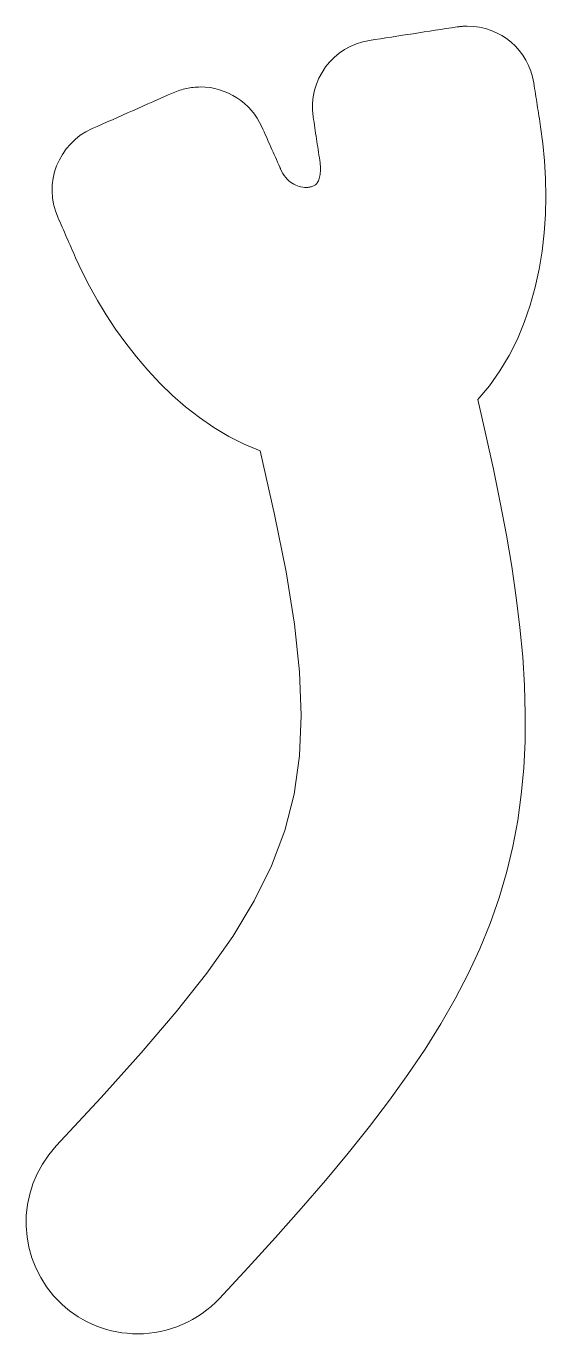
# Model space of a CAD drawing. Header units: inches. Extents: x 6 to 6.52, y -4.87 to -3.57.
import ezdxf

# ---------------------------------------------------------------- set-up
doc = ezdxf.new("R2010")
doc.units = ezdxf.units.IN
doc.header["$MEASUREMENT"] = 0
doc.layers.add('Layer 1', color=7, linetype='Continuous')

msp = doc.modelspace()

# ---------------------------------------------------------------- linework, layer by layer
at = {"layer": 'Layer 1', "lineweight": 0}
msp.add_lwpolyline([(6.5149, -3.6685), (6.5145, -3.6658), (6.514, -3.663), (6.5136, -3.6603), (6.5132, -3.6575), (6.5128, -3.6548), (6.5123, -3.652), (6.5119, -3.6493), (6.5115, -3.6466), (6.511, -3.6438), (6.5106, -3.6411), (6.5102, -3.6383), (6.5098, -3.6356), (6.5093, -3.6329), (6.5089, -3.6301), (6.5085, -3.6274), (6.508, -3.6246), (6.5068, -3.6186), (6.5051, -3.6128), (6.5029, -3.6072), (6.5002, -3.6019), (6.4971, -3.5969), (6.4936, -3.5922), (6.4897, -3.5879), (6.4854, -3.5839), (6.4809, -3.5803), (6.476, -3.5772), (6.4708, -3.5744), (6.4654, -3.5721), (6.4598, -3.5703), (6.4539, -3.569), (6.4479, -3.5681), (6.4417, -3.5679), (6.4411, -3.5679), (6.4404, -3.5679), (6.4398, -3.5679), (6.4392, -3.5679), (6.4385, -3.5679), (6.4379, -3.568), (6.4372, -3.568), (6.4366, -3.5681), (6.436, -3.5681), (6.4353, -3.5682), (6.4347, -3.5682), (6.434, -3.5683), (6.4334, -3.5684), (6.4328, -3.5685), (6.4321, -3.5685), (6.4315, -3.5686), (6.426, -3.5695), (6.4206, -3.5703), (6.4151, -3.5712), (6.4096, -3.572), (6.4042, -3.5728), (6.3987, -3.5737), (6.3932, -3.5745), (6.3878, -3.5754), (6.3823, -3.5762), (6.3769, -3.577), (6.3714, -3.5779), (6.3659, -3.5787), (6.3605, -3.5795), (6.355, -3.5804), (6.3495, -3.5812), (6.3441, -3.5821), (6.3374, -3.5834), (6.331, -3.5855), (6.3249, -3.5881), (6.3191, -3.5912), (6.3138, -3.5949), (6.3088, -3.5991), (6.3043, -3.6037), (6.3002, -3.6086), (6.2967, -3.614), (6.2936, -3.6197), (6.2911, -3.6257), (6.2892, -3.6319), (6.2879, -3.6383), (6.2872, -3.6449), (6.2872, -3.6516), (6.2878, -3.6584), (6.2883, -3.6611), (6.2887, -3.6639), (6.2891, -3.6666), (6.2895, -3.6694), (6.2899, -3.6721), (6.2903, -3.6748), (6.2907, -3.6776), (6.2911, -3.6803), (6.2915, -3.683), (6.292, -3.6858), (6.2924, -3.6885), (6.2928, -3.6912), (6.2932, -3.694), (6.2936, -3.6967), (6.294, -3.6995), (6.2944, -3.7022), (6.2947, -3.7041), (6.2949, -3.706), (6.295, -3.7078), (6.2951, -3.7096), (6.2951, -3.7113), (6.2951, -3.7129), (6.2949, -3.7145), (6.2948, -3.716), (6.2946, -3.7174), (6.2943, -3.7188), (6.2939, -3.72), (6.2935, -3.7212), (6.2931, -3.7223), (6.2926, -3.7233), (6.292, -3.7242), (6.2914, -3.725), (6.2908, -3.7256), (6.2902, -3.7262), (6.2895, -3.7266), (6.2888, -3.7271), (6.2881, -3.7274), (6.2874, -3.7278), (6.2866, -3.728), (6.2859, -3.7283), (6.2852, -3.7285), (6.2844, -3.7286), (6.2837, -3.7287), (6.2831, -3.7288), (6.2824, -3.7289), (6.2818, -3.7289), (6.2812, -3.729), (6.2807, -3.729), (6.2791, -3.7289), (6.2774, -3.7287), (6.2757, -3.7284), (6.274, -3.728), (6.2722, -3.7274), (6.2704, -3.7267), (6.2687, -3.7258), (6.2669, -3.7248), (6.2652, -3.7236), (6.2635, -3.7223), (6.2619, -3.7207), (6.2604, -3.719), (6.2589, -3.7172), (6.2576, -3.7151), (6.2564, -3.7128), (6.2553, -3.7103), (6.2552, -3.7102), (6.2552, -3.7101), (6.2552, -3.71), (6.2551, -3.7099), (6.2551, -3.7099), (6.255, -3.7098), (6.255, -3.7097), (6.255, -3.7096), (6.2549, -3.7095), (6.2549, -3.7094), (6.2548, -3.7093), (6.2548, -3.7092), (6.2548, -3.7091), (6.2547, -3.709), (6.2547, -3.7089), (6.2546, -3.7088), (6.2535, -3.7063), (6.2524, -3.7038), (6.2512, -3.7012), (6.2501, -3.6987), (6.249, -3.6962), (6.2479, -3.6937), (6.2467, -3.6911), (6.2456, -3.6886), (6.2445, -3.6861), (6.2433, -3.6836), (6.2422, -3.681), (6.2411, -3.6785), (6.24, -3.676), (6.2388, -3.6735), (6.2377, -3.6709), (6.2366, -3.6684), (6.2344, -3.664), (6.2319, -3.6598), (6.2292, -3.6558), (6.2262, -3.652), (6.2229, -3.6485), (6.2194, -3.6452), (6.2157, -3.6422), (6.2118, -3.6395), (6.2077, -3.637), (6.2034, -3.6348), (6.199, -3.633), (6.1945, -3.6314), (6.1898, -3.6302), (6.185, -3.6293), (6.1802, -3.6288), (6.1753, -3.6286), (6.1735, -3.6287), (6.1717, -3.6287), (6.17, -3.6288), (6.1682, -3.629), (6.1665, -3.6292), (6.1648, -3.6294), (6.1631, -3.6297), (6.1614, -3.6301), (6.1597, -3.6305), (6.158, -3.6309), (6.1563, -3.6314), (6.1546, -3.6319), (6.153, -3.6324), (6.1513, -3.633), (6.1497, -3.6337), (6.1481, -3.6344), (6.143, -3.6366), (6.138, -3.6389), (6.1329, -3.6411), (6.1278, -3.6433), (6.1228, -3.6456), (6.1177, -3.6478), (6.1127, -3.6501), (6.1076, -3.6523), (6.1026, -3.6545), (6.0975, -3.6568), (6.0925, -3.659), (6.0874, -3.6613), (6.0824, -3.6635), (6.0773, -3.6657), (6.0723, -3.668), (6.0672, -3.6702), (6.0611, -3.6733), (6.0554, -3.6769), (6.0502, -3.681), (6.0455, -3.6856), (6.0413, -3.6905), (6.0376, -3.6959), (6.0345, -3.7015), (6.0318, -3.7074), (6.0298, -3.7135), (6.0283, -3.7197), (6.0275, -3.7262), (6.0273, -3.7327), (6.0277, -3.7392), (6.0288, -3.7457), (6.0305, -3.7522), (6.0329, -3.7586), (6.034, -3.7612), (6.0352, -3.7637), (6.0363, -3.7662), (6.0374, -3.7688), (6.0385, -3.7713), (6.0396, -3.7738), (6.0407, -3.7764), (6.0418, -3.7789), (6.043, -3.7814), (6.0441, -3.784), (6.0452, -3.7865), (6.0463, -3.789), (6.0474, -3.7916), (6.0485, -3.7941), (6.0496, -3.7966), (6.0507, -3.7992), (6.0573, -3.8133), (6.0646, -3.8276), (6.0726, -3.8419), (6.0813, -3.8563), (6.0907, -3.8705), (6.1007, -3.8846), (6.1114, -3.8983), (6.1228, -3.9116), (6.1348, -3.9244), (6.1473, -3.9367), (6.1605, -3.9482), (6.1743, -3.9589), (6.1887, -3.9687), (6.2036, -3.9776), (6.219, -3.9854), (6.235, -3.992), (6.2494, -4.0555), (6.2608, -4.113), (6.2691, -4.1651), (6.2743, -4.2127), (6.276, -4.2563), (6.2742, -4.2968), (6.2688, -4.3349), (6.2596, -4.3712), (6.2464, -4.4065), (6.2291, -4.4416), (6.2076, -4.4771), (6.1816, -4.5137), (6.1512, -4.5523), (6.1161, -4.5934), (6.0761, -4.6379), (6.0312, -4.6864), (6.0239, -4.6952), (6.0176, -4.7044), (6.0123, -4.7141), (6.0081, -4.7242), (6.0049, -4.7345), (6.0027, -4.745), (6.0015, -4.7557), (6.0014, -4.7664), (6.0023, -4.7771), (6.0042, -4.7876), (6.007, -4.798), (6.0109, -4.8081), (6.0159, -4.8178), (6.0218, -4.8271), (6.0287, -4.8359), (6.0366, -4.844), (6.0406, -4.8476), (6.0447, -4.8509), (6.0489, -4.854), (6.0533, -4.8569), (6.0578, -4.8596), (6.0624, -4.862), (6.0671, -4.8643), (6.0719, -4.8663), (6.0767, -4.8681), (6.0817, -4.8696), (6.0867, -4.871), (6.0918, -4.8721), (6.097, -4.8729), (6.1022, -4.8735), (6.1074, -4.8739), (6.1127, -4.874), (6.1185, -4.8739), (6.1242, -4.8734), (6.1299, -4.8727), (6.1355, -4.8717), (6.1411, -4.8703), (6.1465, -4.8688), (6.1519, -4.8669), (6.1572, -4.8648), (6.1623, -4.8624), (6.1674, -4.8597), (6.1723, -4.8568), (6.177, -4.8536), (6.1816, -4.8502), (6.186, -4.8466), (6.1902, -4.8427), (6.1943, -4.8386), (6.223, -4.8076), (6.2501, -4.7778), (6.2758, -4.7488), (6.3, -4.7208), (6.3228, -4.6935), (6.3441, -4.6668), (6.364, -4.6407), (6.3824, -4.615), (6.3995, -4.5897), (6.4152, -4.5645), (6.4295, -4.5395), (6.4425, -4.5145), (6.4541, -4.4894), (6.4644, -4.4641), (6.4734, -4.4384), (6.4811, -4.4123), (6.4871, -4.3871), (6.492, -4.3614), (6.4956, -4.3354), (6.498, -4.3089), (6.4993, -4.282), (6.4996, -4.2546), (6.4988, -4.2265), (6.497, -4.1979), (6.4942, -4.1686), (6.4906, -4.1385), (6.4861, -4.1077), (6.4807, -4.0762), (6.4746, -4.0437), (6.4678, -4.0104), (6.4603, -3.9762), (6.4522, -3.9409), (6.4639, -3.9271), (6.4743, -3.9123), (6.4836, -3.8968), (6.4917, -3.8806), (6.4986, -3.8637), (6.5045, -3.8464), (6.5094, -3.8287), (6.5133, -3.8107), (6.5163, -3.7926), (6.5184, -3.7743), (6.5196, -3.756), (6.5201, -3.7379), (6.5198, -3.72), (6.5188, -3.7024), (6.5171, -3.6852), (6.5149, -3.6685), (6.5149, -3.6685)], dxfattribs=at)

doc.saveas('drawing.dxf')
